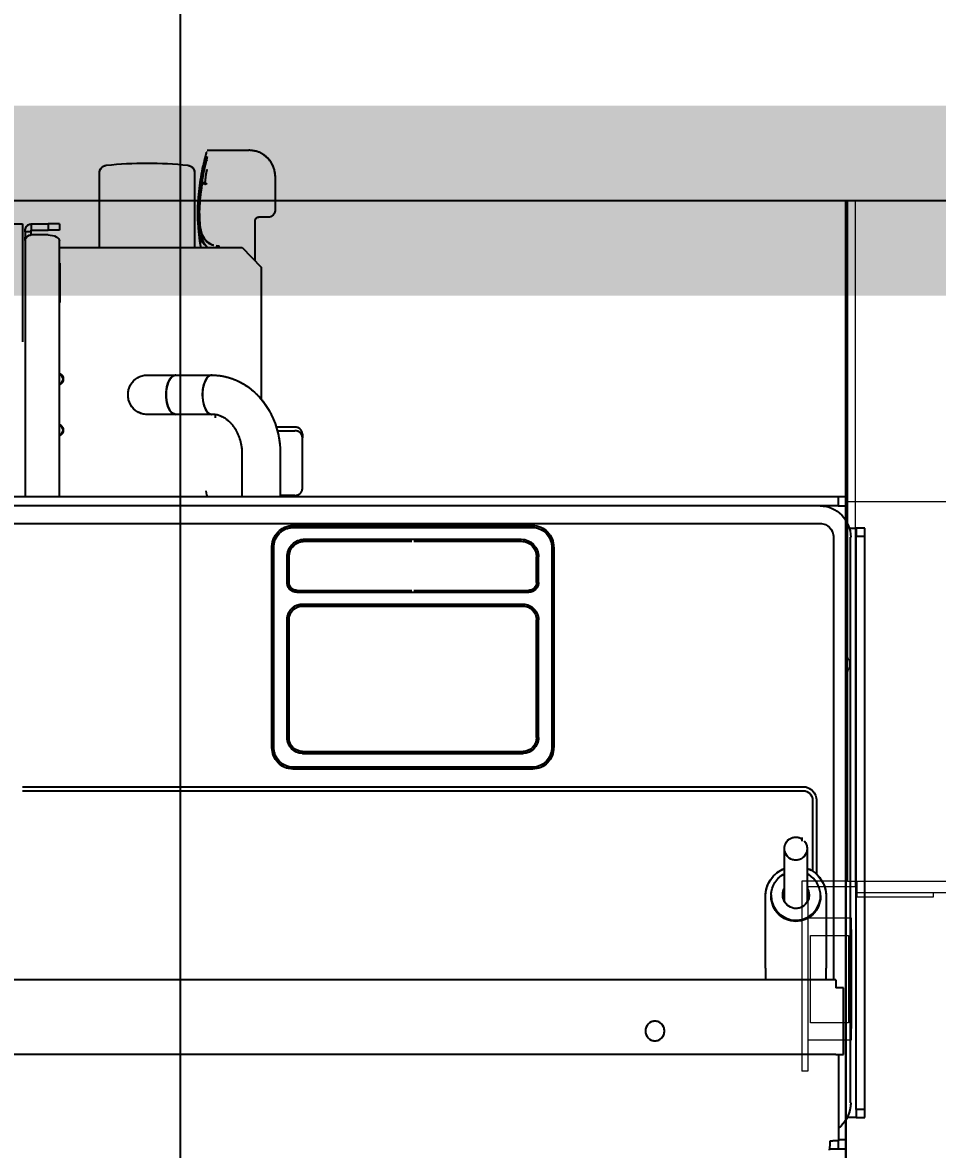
# Model space of a CAD drawing. Header units: centimetres. Extents: x 405564 to 502064, y 46284 to 60634.
# Drawn here: x 454655.59 to 454679.66, y 52709.31 to 52738.96 of the extents above; entities that cross this region are included whole.
import ezdxf
from ezdxf import colors
from ezdxf.entities.mleader import LeaderData, LeaderLine
from ezdxf.math import Vec2, Vec3
from ezdxf.xclip import XClip

# ---------------------------------------------------------------- set-up
doc = ezdxf.new("R2010")
doc.units = ezdxf.units.CM
doc.header["$XCLIPFRAME"] = 0
for name, pattern in [('3+1_3b$0$DASHED', [0.25, 0.125, -0.125]), ('SLD-2点鎖線', [12.7, 6.35, -1.27, 1.27, -1.27, 1.27, -1.27]), ('SLD-実線', [0])]:
    doc.linetypes.add(name, pattern=pattern)
for name, color, linetype in [('---___EB_draft03_cihazlar', 8, 'Continuous'), ('0-KRCN-ASMATAVAN-130426', 8, 'Continuous'), ('AS_DUV', 8, 'Continuous'), ('AS_PYZ_BINA', 8, 'Continuous')]:
    doc.layers.add(name, color=color, linetype=linetype)
doc.layers.add('0-KRCN-MİMARİ-220526', color=8, linetype='Continuous', lineweight=9)
doc.layers.add('OL_Ic', color=8, linetype='Continuous', lineweight=9)
doc.styles.add('Normal_ITL', font='swissi.ttf')

# ---------------------------------------------------------------- blocks, each defined once
blk = doc.blocks.new('Conveyor1M')
at = {"layer": '---___EB_draft03_cihazlar', "linetype": 'Continuous', "lineweight": 15}
for p, q in [((276631.344, -40661.165), (276631.344, -40561.665)), ((276641.336, -40661.165), (276641.336, -40561.665)), ((276649.244, -40661.165), (276649.244, -40561.665)), ((276631.044, -40660.115), (276631.044, -40612.465)), ((276631.044, -40659.115), (276630.924, -40659.115)), ((276630.924, -40659.115), (276630.924, -40661.115)), ((276631.044, -40661.115), (276631.044, -40660.115)), ((276630.924, -40661.115), (276631.044, -40661.115)), ((276631.044, -40661.115), (276631.344, -40661.115)), ((276631.194, -40661.115), (276631.194, -40661.165)), ((276627.169, -40662.415), (276627.169, -40661.265)), ((276627.169, -40661.265), (276627.469, -40661.265)), ((276630.069, -40661.265), (276627.469, -40661.265)), ((276627.619, -40661.34), (276627.619, -40662.34)), ((276629.919, -40661.34), (276627.619, -40661.34)), ((276629.919, -40662.34), (276629.919, -40661.34)), ((276630.069, -40661.265), (276630.369, -40661.265)), ((276630.369, -40661.265), (276630.369, -40662.415)), ((276631.344, -40661.165), (276631.194, -40661.165)), ((276631.194, -40661.165), (276631.194, -40662.415)), ((276631.344, -40661.365), (276631.344, -40661.165)), ((276631.444, -40661.165), (276631.344, -40661.165)), ((276631.344, -40661.365), (276631.344, -40662.565)), ((276631.444, -40661.365), (276631.344, -40661.365)), ((276641.337, -40661.165), (276631.444, -40661.165)), ((276633.094, -40661.165), (276631.444, -40661.165)), ((276636.838, -40661.365), (276631.444, -40661.365)), ((276634.309, -40661.165), (276633.144, -40661.165)), ((276641.336, -40661.165), (276634.38, -40661.165)), ((276636.838, -40661.365), (276637.251, -40661.365)), ((276641.337, -40661.365), (276637.251, -40661.365)), ((276641.337, -40661.365), (276641.337, -40661.165)), ((276647.715, -40661.165), (276641.337, -40661.165)), ((276647.715, -40661.365), (276641.337, -40661.365)), ((276649.245, -40661.165), (276647.715, -40661.165)), ((276649.245, -40661.365), (276647.715, -40661.365)), ((276649.245, -40661.365), (276649.245, -40661.165)), ((276627.619, -40662.34), (276629.919, -40662.34)), ((276626.344, -40662.415), (276626.344, -40662.565)), ((276626.644, -40662.415), (276626.344, -40662.415)), ((276626.644, -40662.565), (276626.344, -40662.565)), ((276631.194, -40662.415), (276626.644, -40662.415)), ((276631.344, -40662.565), (276626.644, -40662.565))]:
    blk.add_line(p, q, dxfattribs=at)
at = {"layer": '---___EB_draft03_cihazlar', "color": 1, "const_width": 5}
blk.add_lwpolyline([(276649.244, -40561.415), (276649.244, -40661.415)], dxfattribs=at)
at = {"layer": '---___EB_draft03_cihazlar', "color": 1, "linetype": '3+1_3b$0$DASHED', "ltscale": 150}
blk.add_lwpolyline([(276488.244, -40561.415), (276724.244, -40561.415), (276724.244, -40661.415), (276488.244, -40661.415), (276488.244, -40561.415)], dxfattribs=at)
at = {"layer": '---___EB_draft03_cihazlar', "color": 1}
blk.add_lwpolyline([(276563.244, -40561.415), (276649.244, -40561.415), (276649.244, -40661.415), (276563.244, -40661.415), (276563.244, -40561.415)], dxfattribs=at)
at = {"layer": '---___EB_draft03_cihazlar', "linetype": 'Continuous', "lineweight": 15}
blk.add_open_spline([(276636.838, -40661.365), (276636.86, -40661.355), (276636.92, -40661.33), (276637.036, -40661.307), (276637.156, -40661.325), (276637.227, -40661.355), (276637.251, -40661.365)], degree=3, knots=[0, 0, 0, 0, 0.166814, 0.460475, 0.819507, 1, 1, 1, 1], dxfattribs=at)
blk = doc.blocks.new('SMD Dizgi Makinesi')
at = {"layer": '---___EB_draft03_cihazlar', "linetype": 'SLD-実線'}
for p, q in [((275647.962, -39730.887), (275647.962, -39730.657)), ((275647.962, -39730.657), (275648.168, -39730.657)), ((275648.168, -39730.657), (275648.168, -39730.887)), ((275648.168, -39730.657), (275663.254, -39730.657)), ((275663.254, -39730.887), (275663.254, -39730.657)), ((275663.254, -39730.657), (275663.461, -39730.657)), ((275663.461, -39730.657), (275663.461, -39730.887)), ((275648.168, -39730.887), (275647.962, -39730.887)), ((275647.962, -39730.887), (275647.962, -39731.118)), ((275648.168, -39730.887), (275663.254, -39730.887)), ((275648.344, -39731.028), (275663.223, -39731.028)), ((275663.461, -39730.887), (275663.254, -39730.887)), ((275663.461, -39731.061), (275663.461, -39730.887)), ((275647.135, -39731.158), (275647.373, -39731.158)), ((275647.135, -39731.358), (275647.135, -39731.158)), ((275647.135, -39731.582), (275647.135, -39731.358)), ((275647.342, -39731.358), (275647.135, -39731.358)), ((275647.342, -39731.343), (275649.615, -39731.343)), ((275647.342, -39731.343), (275647.342, -39731.493)), ((275647.373, -39731.158), (275647.373, -39731.343)), ((275647.61, -39731.158), (275647.373, -39731.158)), ((275647.61, -39731.158), (275647.892, -39731.158)), ((275647.962, -39731.118), (275647.962, -39731.118)), ((275649.615, -39731.418), (275649.615, -39731.218)), ((275649.615, -39731.218), (275651.371, -39731.218)), ((275651.371, -39731.218), (275651.371, -39731.418)), ((275663.675, -39731.158), (275663.812, -39731.158)), ((275664.05, -39731.158), (275663.812, -39731.158)), ((275664.05, -39731.158), (275664.287, -39731.158)), ((275664.05, -39731.358), (275664.05, -39731.158)), ((275664.05, -39731.358), (275664.05, -39731.829)), ((275664.287, -39731.358), (275664.05, -39731.358)), ((275664.287, -39731.158), (275664.287, -39731.358)), ((275664.287, -39731.358), (275664.287, -39753.59)), ((275647.103, -39731.586), (275647.159, -39731.579)), ((275647.159, -39731.579), (275647.243, -39731.571)), ((275647.243, -39731.571), (275647.342, -39731.564)), ((275647.342, -39731.564), (275647.342, -39731.493)), ((275649.615, -39731.418), (275649.615, -39760.961)), ((275651.578, -39731.418), (275651.371, -39731.418)), ((275651.578, -39731.418), (275651.578, -39760.961)), ((275663.223, -39731.478), (275651.578, -39731.478)), ((275651.578, -39731.668), (275651.89, -39731.668)), ((275653.774, -39731.668), (275651.89, -39731.668)), ((275653.315, -39732.035), (275653.428, -39731.935)), ((275653.428, -39731.935), (275653.561, -39731.864)), ((275653.561, -39731.864), (275653.707, -39731.825)), ((275653.707, -39731.825), (275653.858, -39731.821)), ((275653.798, -39731.819), (275653.774, -39731.819)), ((275653.858, -39731.821), (275654.005, -39731.853)), ((275654.005, -39731.853), (275654.141, -39731.917)), ((275654.141, -39731.917), (275654.259, -39732.011)), ((275656.3, -39731.929), (275654.363, -39731.929)), ((275663.585, -39753.26), (275663.585, -39731.829)), ((275664.05, -39731.829), (275664.05, -39753.26)), ((275653.15, -39732.448), (275653.172, -39732.299)), ((275653.172, -39732.299), (275653.229, -39732.158)), ((275653.229, -39732.158), (275653.315, -39732.035)), ((275653.631, -39732.169), (275653.639, -39732.169)), ((275655.035, -39732.169), (275653.639, -39732.169)), ((275653.799, -39732.135), (275653.754, -39732.124)), ((275653.874, -39732.169), (275653.799, -39732.135)), ((275653.92, -39732.135), (275653.806, -39732.119)), ((275653.994, -39732.169), (275653.92, -39732.135)), ((275654.259, -39732.011), (275654.352, -39732.13)), ((275654.352, -39732.13), (275654.374, -39732.169)), ((275656.3, -39732.029), (275654.441, -39732.029)), ((275656.558, -39752.809), (275656.558, -39732.279)), ((275656.662, -39752.809), (275656.662, -39732.279)), ((275653.163, -39732.599), (275653.15, -39732.448)), ((275653.209, -39732.742), (275653.163, -39732.599)), ((275655.325, -39732.309), (275655.231, -39732.309)), ((275653.288, -39732.871), (275653.209, -39732.742)), ((275653.394, -39732.979), (275653.288, -39732.871)), ((275653.639, -39732.77), (275655.035, -39732.77)), ((275653.522, -39733.058), (275653.394, -39732.979)), ((275653.665, -39733.107), (275653.522, -39733.058)), ((275653.815, -39733.12), (275653.665, -39733.107)), ((275653.774, -39733.121), (275653.798, -39733.121)), ((275651.89, -39733.271), (275651.578, -39733.271)), ((275651.89, -39733.271), (275653.774, -39733.271)), ((275662.965, -39738.839), (275657.695, -39738.839)), ((275662.965, -39738.889), (275657.695, -39738.889)), ((275657.127, -39739.39), (275657.127, -39745.699)), ((275657.178, -39739.39), (275657.178, -39745.699)), ((275657.953, -39739.239), (275661.053, -39739.239)), ((275657.953, -39739.29), (275661.053, -39739.29)), ((275662.035, -39739.239), (275662.706, -39739.239)), ((275662.035, -39739.29), (275662.706, -39739.29)), ((275663.481, -39745.699), (275663.481, -39739.39)), ((275663.533, -39745.699), (275663.533, -39739.39)), ((275657.54, -39745.449), (275657.54, -39739.64)), ((275657.592, -39745.449), (275657.592, -39739.64)), ((275661.415, -39745.449), (275661.415, -39739.64)), ((275661.467, -39745.449), (275661.467, -39739.64)), ((275661.777, -39745.599), (275661.777, -39739.49)), ((275661.828, -39742.519), (275661.828, -39739.49)), ((275663.12, -39742.519), (275663.12, -39739.69)), ((275663.171, -39745.398), (275663.171, -39739.69)), ((275661.828, -39745.599), (275661.828, -39742.569)), ((275663.12, -39745.398), (275663.12, -39742.569)), ((275664.513, -39745.445), (275665.838, -39745.445)), ((275665.933, -39745.445), (275665.838, -39745.445)), ((275657.953, -39745.799), (275661.053, -39745.799)), ((275657.953, -39745.849), (275661.053, -39745.849)), ((275662.035, -39745.799), (275662.706, -39745.799)), ((275662.035, -39745.849), (275662.706, -39745.849)), ((275664.324, -39745.645), (275664.324, -39746.029)), ((275666.027, -39746.111), (275666.027, -39745.645)), ((275666.123, -39745.645), (275666.123, -39746.137)), ((275657.695, -39746.2), (275662.965, -39746.2)), ((275665.424, -39746.029), (275664.287, -39746.029)), ((275671.858, -39746.153), (275672.684, -39746.153)), ((275657.695, -39746.25), (275662.965, -39746.25)), ((275668.989, -39746.53), (275666.852, -39746.53)), ((275670.332, -39746.53), (275668.989, -39746.53)), ((275670.849, -39747.031), (275670.332, -39746.53)), ((275671.651, -39746.592), (275671.651, -39746.353)), ((275670.499, -39746.692), (275671.548, -39746.692)), ((275664.287, -39747.031), (275665.424, -39747.031)), ((275670.849, -39751.838), (275670.849, -39747.031)), ((275673.407, -39747.655), (275673.407, -39746.854)), ((275670.849, -39747.636), (275670.873, -39747.636)), ((275670.873, -39747.636), (275670.888, -39747.637)), ((275670.902, -39747.716), (275670.888, -39747.637)), ((275673.407, -39747.956), (275673.407, -39747.655)), ((275664.287, -39747.932), (275664.344, -39747.963)), ((275664.344, -39747.963), (275664.442, -39747.982)), ((275666.367, -39747.732), (275666.453, -39747.732)), ((275666.457, -39747.831), (275666.457, -39748.783)), ((275666.459, -39747.848), (275666.457, -39747.831)), ((275666.466, -39747.876), (275666.457, -39747.833)), ((275666.487, -39747.915), (275666.459, -39747.848)), ((275666.51, -39747.941), (275666.466, -39747.876)), ((275666.552, -39747.975), (275666.487, -39747.915)), ((275666.588, -39747.998), (275666.51, -39747.941)), ((275666.648, -39748.025), (275666.552, -39747.975)), ((275666.695, -39748.042), (275666.588, -39747.998)), ((275667.343, -39748.006), (275667.232, -39748.048)), ((275667.396, -39747.975), (275667.3, -39748.025)), ((275667.427, -39747.951), (275667.343, -39748.006)), ((275667.461, -39747.915), (275667.396, -39747.975)), ((275667.477, -39747.888), (275667.427, -39747.951)), ((275667.489, -39747.848), (275667.461, -39747.915)), ((275667.49, -39747.824), (275667.477, -39747.888)), ((275667.49, -39747.831), (275667.489, -39747.848)), ((275667.49, -39748.783), (275667.49, -39747.836)), ((275672.53, -39747.956), (275672.502, -39748.007)), ((275672.562, -39748.004), (275672.547, -39748.031)), ((275673.006, -39748.007), (275673.006, -39748.058)), ((275673.198, -39748.015), (275673.17, -39748.022)), ((275673.355, -39747.977), (275673.355, -39747.956)), ((275666.768, -39748.061), (275666.648, -39748.025)), ((275666.823, -39748.07), (275666.695, -39748.042)), ((275666.904, -39748.079), (275666.768, -39748.061)), ((275666.962, -39748.081), (275666.823, -39748.07)), ((275667.044, -39748.079), (275666.904, -39748.079)), ((275667.102, -39748.074), (275666.962, -39748.081)), ((275667.18, -39748.061), (275667.044, -39748.079)), ((275667.232, -39748.048), (275667.102, -39748.074)), ((275667.3, -39748.025), (275667.18, -39748.061)), ((275672.805, -39748.283), (275670.849, -39748.283)), ((275671.335, -39748.128), (275671.351, -39748.129)), ((275666.462, -39748.817), (275666.457, -39748.778)), ((275666.457, -39748.783), (275666.457, -39749.534)), ((275666.457, -39748.783), (275666.459, -39748.8)), ((275666.459, -39748.8), (275666.487, -39748.867)), ((275666.5, -39748.883), (275666.462, -39748.817)), ((275666.487, -39748.867), (275666.552, -39748.928)), ((275666.573, -39748.941), (275666.5, -39748.883)), ((275667.396, -39748.928), (275667.461, -39748.867)), ((275667.471, -39748.851), (275667.415, -39748.913)), ((275667.461, -39748.867), (275667.489, -39748.8)), ((275667.491, -39748.783), (275667.471, -39748.851)), ((275667.489, -39748.8), (275667.49, -39748.783)), ((275667.49, -39748.778), (275667.491, -39748.783)), ((275667.491, -39749.534), (275667.491, -39748.783)), ((275666.552, -39748.928), (275666.648, -39748.978)), ((275666.676, -39748.988), (275666.573, -39748.941)), ((275666.648, -39748.978), (275666.768, -39749.013)), ((275666.801, -39749.019), (275666.676, -39748.988)), ((275666.768, -39749.013), (275666.904, -39749.031)), ((275666.939, -39749.033), (275666.801, -39749.019)), ((275666.904, -39749.031), (275667.044, -39749.031)), ((275667.079, -39749.028), (275666.939, -39749.033)), ((275667.044, -39749.031), (275667.18, -39749.013)), ((275667.212, -39749.006), (275667.079, -39749.028)), ((275667.18, -39749.013), (275667.3, -39748.978)), ((275667.327, -39748.966), (275667.212, -39749.006)), ((275667.3, -39748.978), (275667.396, -39748.928)), ((275667.415, -39748.913), (275667.327, -39748.966)), ((275670.849, -39750.786), (275672.805, -39750.786)), ((275664.287, -39751.838), (275671.02, -39751.838)), ((275666.044, -39751.74), (275665.912, -39751.814)), ((275665.912, -39751.838), (275665.912, -39751.814)), ((275666.176, -39751.814), (275666.044, -39751.74)), ((275666.176, -39751.815), (275666.135, -39751.838)), ((275666.176, -39751.829), (275666.137, -39751.836)), ((275666.176, -39751.814), (275666.176, -39751.838)), ((275667.387, -39751.74), (275667.255, -39751.814)), ((275667.255, -39751.838), (275667.255, -39751.814)), ((275667.519, -39751.814), (275667.387, -39751.74)), ((275667.519, -39751.814), (275667.519, -39751.838)), ((275669.402, -39751.818), (275670.116, -39751.818)), ((275669.402, -39751.818), (275669.402, -39751.838)), ((275670.116, -39751.818), (275670.435, -39751.818)), ((275670.435, -39751.838), (275670.435, -39751.818)), ((275671.051, -39751.844), (275671.02, -39751.838)), ((275671.081, -39751.861), (275671.051, -39751.844)), ((275671.108, -39751.888), (275671.081, -39751.861)), ((275671.303, -39751.838), (275671.303, -39752.138)), ((275671.469, -39751.838), (275671.303, -39751.838)), ((275671.469, -39751.838), (275671.469, -39752.138)), ((275671.132, -39751.926), (275671.108, -39751.888)), ((275671.151, -39751.971), (275671.132, -39751.926)), ((275671.166, -39752.023), (275671.151, -39751.971)), ((275671.175, -39752.08), (275671.166, -39752.023)), ((275671.178, -39752.138), (275671.175, -39752.08)), ((275671.178, -39752.138), (275671.178, -39752.579)), ((275671.469, -39752.138), (275671.303, -39752.138)), ((275671.303, -39752.579), (275671.303, -39752.138)), ((275671.469, -39752.579), (275671.469, -39752.138)), ((275671.035, -39752.739), (275664.287, -39752.739)), ((275671.035, -39752.739), (275671.119, -39752.739)), ((275671.119, -39752.739), (275671.119, -39752.709)), ((275671.262, -39752.739), (275671.119, -39752.739)), ((275671.178, -39752.579), (275671.262, -39752.579)), ((275671.262, -39752.579), (275671.303, -39752.579)), ((275671.262, -39752.579), (275671.262, -39752.739)), ((275671.262, -39752.739), (275671.303, -39752.739)), ((275671.469, -39752.579), (275671.303, -39752.579)), ((275671.469, -39752.809), (275668.369, -39752.809)), ((275671.469, -39753.11), (275671.469, -39752.809))]:
    blk.add_line(p, q, dxfattribs=at)
at = {"layer": '---___EB_draft03_cihazlar', "linetype": 'SLD-2点鎖線'}
for p, q in [((275647.962, -39730.887), (275647.962, -39730.657)), ((275647.962, -39730.657), (275648.168, -39730.657)), ((275648.168, -39730.657), (275648.168, -39730.887)), ((275648.168, -39730.657), (275663.254, -39730.657)), ((275663.254, -39730.887), (275663.254, -39730.657)), ((275663.254, -39730.657), (275663.461, -39730.657)), ((275663.461, -39730.657), (275663.461, -39730.887)), ((275648.168, -39730.887), (275647.962, -39730.887)), ((275647.962, -39730.887), (275647.962, -39731.118)), ((275648.168, -39730.887), (275663.254, -39730.887)), ((275648.344, -39731.028), (275663.223, -39731.028)), ((275663.461, -39730.887), (275663.254, -39730.887)), ((275663.461, -39731.061), (275663.461, -39730.887)), ((275647.135, -39731.158), (275647.373, -39731.158)), ((275647.135, -39731.358), (275647.135, -39731.158)), ((275647.135, -39731.582), (275647.135, -39731.358)), ((275647.342, -39731.358), (275647.135, -39731.358)), ((275647.342, -39731.343), (275649.615, -39731.343)), ((275647.342, -39731.343), (275647.342, -39731.493)), ((275647.373, -39731.158), (275647.373, -39731.343)), ((275647.61, -39731.158), (275647.373, -39731.158)), ((275647.61, -39731.158), (275647.892, -39731.158)), ((275647.962, -39731.118), (275647.962, -39731.118)), ((275649.615, -39731.218), (275651.371, -39731.218)), ((275649.615, -39731.418), (275649.615, -39731.218)), ((275651.371, -39731.218), (275651.371, -39731.418)), ((275663.675, -39731.158), (275663.812, -39731.158)), ((275664.05, -39731.158), (275663.812, -39731.158)), ((275664.05, -39731.158), (275664.287, -39731.158)), ((275664.05, -39731.358), (275664.05, -39731.158)), ((275664.05, -39731.358), (275664.05, -39731.829)), ((275664.287, -39731.358), (275664.05, -39731.358)), ((275664.287, -39731.158), (275664.287, -39731.358)), ((275664.287, -39731.358), (275664.287, -39753.59)), ((275647.103, -39731.586), (275647.159, -39731.579)), ((275647.159, -39731.579), (275647.243, -39731.571)), ((275647.243, -39731.571), (275647.342, -39731.564)), ((275647.342, -39731.564), (275647.342, -39731.493)), ((275649.615, -39731.418), (275649.615, -39760.961)), ((275651.578, -39731.418), (275651.371, -39731.418)), ((275651.578, -39731.418), (275651.578, -39760.961)), ((275663.223, -39731.478), (275651.578, -39731.478)), ((275651.578, -39731.668), (275651.89, -39731.668)), ((275653.774, -39731.668), (275651.89, -39731.668)), ((275653.315, -39732.035), (275653.428, -39731.935)), ((275653.428, -39731.935), (275653.561, -39731.864)), ((275653.561, -39731.864), (275653.707, -39731.825)), ((275653.707, -39731.825), (275653.858, -39731.821)), ((275653.798, -39731.819), (275653.774, -39731.819)), ((275653.858, -39731.821), (275654.005, -39731.853)), ((275654.005, -39731.853), (275654.141, -39731.917)), ((275654.141, -39731.917), (275654.259, -39732.011)), ((275656.3, -39731.929), (275654.363, -39731.929)), ((275663.585, -39753.26), (275663.585, -39731.829)), ((275664.05, -39731.829), (275664.05, -39753.26)), ((275653.15, -39732.448), (275653.172, -39732.299)), ((275653.172, -39732.299), (275653.229, -39732.158)), ((275653.229, -39732.158), (275653.315, -39732.035)), ((275653.631, -39732.169), (275653.639, -39732.169)), ((275655.035, -39732.169), (275653.639, -39732.169)), ((275653.799, -39732.135), (275653.754, -39732.124)), ((275653.874, -39732.169), (275653.799, -39732.135)), ((275653.92, -39732.135), (275653.806, -39732.119)), ((275653.994, -39732.169), (275653.92, -39732.135)), ((275654.259, -39732.011), (275654.352, -39732.13)), ((275654.352, -39732.13), (275654.374, -39732.169)), ((275656.3, -39732.029), (275654.441, -39732.029)), ((275656.558, -39752.809), (275656.558, -39732.279)), ((275656.662, -39752.809), (275656.662, -39732.279)), ((275653.163, -39732.599), (275653.15, -39732.448)), ((275653.209, -39732.742), (275653.163, -39732.599)), ((275655.325, -39732.309), (275655.231, -39732.309)), ((275653.288, -39732.871), (275653.209, -39732.742)), ((275653.394, -39732.979), (275653.288, -39732.871)), ((275653.639, -39732.77), (275655.035, -39732.77)), ((275653.522, -39733.058), (275653.394, -39732.979)), ((275653.665, -39733.107), (275653.522, -39733.058)), ((275653.815, -39733.12), (275653.665, -39733.107)), ((275653.774, -39733.121), (275653.798, -39733.121)), ((275651.89, -39733.271), (275651.578, -39733.271)), ((275651.89, -39733.271), (275653.774, -39733.271)), ((275662.965, -39738.839), (275657.695, -39738.839)), ((275662.965, -39738.889), (275657.695, -39738.889)), ((275657.127, -39739.39), (275657.127, -39745.699)), ((275657.178, -39739.39), (275657.178, -39745.699)), ((275657.953, -39739.239), (275661.053, -39739.239)), ((275657.953, -39739.29), (275661.053, -39739.29)), ((275662.035, -39739.239), (275662.706, -39739.239)), ((275662.035, -39739.29), (275662.706, -39739.29)), ((275663.481, -39745.699), (275663.481, -39739.39)), ((275663.533, -39745.699), (275663.533, -39739.39)), ((275657.54, -39745.449), (275657.54, -39739.64)), ((275657.592, -39745.449), (275657.592, -39739.64)), ((275661.415, -39745.449), (275661.415, -39739.64)), ((275661.467, -39745.449), (275661.467, -39739.64)), ((275661.777, -39745.599), (275661.777, -39739.49)), ((275661.828, -39742.519), (275661.828, -39739.49)), ((275663.12, -39742.519), (275663.12, -39739.69)), ((275663.171, -39745.398), (275663.171, -39739.69)), ((275661.828, -39745.599), (275661.828, -39742.569)), ((275663.12, -39745.398), (275663.12, -39742.569)), ((275664.513, -39745.445), (275665.838, -39745.445)), ((275665.933, -39745.445), (275665.838, -39745.445)), ((275657.953, -39745.799), (275661.053, -39745.799)), ((275657.953, -39745.849), (275661.053, -39745.849)), ((275662.035, -39745.799), (275662.706, -39745.799)), ((275662.035, -39745.849), (275662.706, -39745.849)), ((275664.324, -39745.645), (275664.324, -39746.029)), ((275666.027, -39746.111), (275666.027, -39745.645)), ((275666.123, -39745.645), (275666.123, -39746.137)), ((275657.695, -39746.2), (275662.965, -39746.2)), ((275665.424, -39746.029), (275664.287, -39746.029)), ((275671.858, -39746.153), (275672.684, -39746.153)), ((275657.695, -39746.25), (275662.965, -39746.25)), ((275668.989, -39746.53), (275666.852, -39746.53)), ((275670.332, -39746.53), (275668.989, -39746.53)), ((275670.849, -39747.031), (275670.332, -39746.53)), ((275671.651, -39746.592), (275671.651, -39746.353)), ((275670.499, -39746.692), (275671.548, -39746.692)), ((275664.287, -39747.031), (275665.424, -39747.031)), ((275670.849, -39751.838), (275670.849, -39747.031)), ((275673.407, -39747.655), (275673.407, -39746.854)), ((275670.849, -39747.636), (275670.873, -39747.636)), ((275670.873, -39747.636), (275670.888, -39747.637)), ((275670.902, -39747.716), (275670.888, -39747.637)), ((275673.407, -39747.956), (275673.407, -39747.655)), ((275664.287, -39747.932), (275664.344, -39747.963)), ((275664.344, -39747.963), (275664.442, -39747.982)), ((275666.367, -39747.732), (275666.453, -39747.732)), ((275666.457, -39747.831), (275666.457, -39748.783)), ((275666.459, -39747.848), (275666.457, -39747.831)), ((275666.466, -39747.876), (275666.457, -39747.833)), ((275666.487, -39747.915), (275666.459, -39747.848)), ((275666.51, -39747.941), (275666.466, -39747.876)), ((275666.552, -39747.975), (275666.487, -39747.915)), ((275666.588, -39747.998), (275666.51, -39747.941)), ((275666.648, -39748.025), (275666.552, -39747.975)), ((275666.695, -39748.042), (275666.588, -39747.998)), ((275667.343, -39748.006), (275667.232, -39748.048)), ((275667.396, -39747.975), (275667.3, -39748.025)), ((275667.427, -39747.951), (275667.343, -39748.006)), ((275667.461, -39747.915), (275667.396, -39747.975)), ((275667.477, -39747.888), (275667.427, -39747.951)), ((275667.489, -39747.848), (275667.461, -39747.915)), ((275667.49, -39747.824), (275667.477, -39747.888)), ((275667.49, -39747.831), (275667.489, -39747.848)), ((275667.49, -39748.783), (275667.49, -39747.836)), ((275672.53, -39747.956), (275672.502, -39748.007)), ((275672.562, -39748.004), (275672.547, -39748.031)), ((275673.006, -39748.007), (275673.006, -39748.058)), ((275673.198, -39748.015), (275673.17, -39748.022)), ((275673.355, -39747.977), (275673.355, -39747.956)), ((275666.768, -39748.061), (275666.648, -39748.025)), ((275666.823, -39748.07), (275666.695, -39748.042)), ((275666.904, -39748.079), (275666.768, -39748.061)), ((275666.962, -39748.081), (275666.823, -39748.07)), ((275667.044, -39748.079), (275666.904, -39748.079)), ((275667.102, -39748.074), (275666.962, -39748.081)), ((275667.18, -39748.061), (275667.044, -39748.079)), ((275667.232, -39748.048), (275667.102, -39748.074)), ((275667.3, -39748.025), (275667.18, -39748.061)), ((275672.805, -39748.283), (275670.849, -39748.283)), ((275671.335, -39748.128), (275671.351, -39748.129)), ((275666.462, -39748.817), (275666.457, -39748.778)), ((275666.457, -39748.783), (275666.457, -39749.534)), ((275666.457, -39748.783), (275666.459, -39748.8)), ((275666.459, -39748.8), (275666.487, -39748.867)), ((275666.5, -39748.883), (275666.462, -39748.817)), ((275666.487, -39748.867), (275666.552, -39748.928)), ((275666.573, -39748.941), (275666.5, -39748.883)), ((275667.396, -39748.928), (275667.461, -39748.867)), ((275667.471, -39748.851), (275667.415, -39748.913)), ((275667.461, -39748.867), (275667.489, -39748.8)), ((275667.491, -39748.783), (275667.471, -39748.851)), ((275667.489, -39748.8), (275667.49, -39748.783)), ((275667.49, -39748.778), (275667.491, -39748.783)), ((275667.491, -39749.534), (275667.491, -39748.783)), ((275666.552, -39748.928), (275666.648, -39748.978)), ((275666.676, -39748.988), (275666.573, -39748.941)), ((275666.648, -39748.978), (275666.768, -39749.013)), ((275666.801, -39749.019), (275666.676, -39748.988)), ((275666.768, -39749.013), (275666.904, -39749.031)), ((275666.939, -39749.033), (275666.801, -39749.019)), ((275666.904, -39749.031), (275667.044, -39749.031)), ((275667.079, -39749.028), (275666.939, -39749.033)), ((275667.044, -39749.031), (275667.18, -39749.013)), ((275667.212, -39749.006), (275667.079, -39749.028)), ((275667.18, -39749.013), (275667.3, -39748.978)), ((275667.327, -39748.966), (275667.212, -39749.006)), ((275667.3, -39748.978), (275667.396, -39748.928)), ((275667.415, -39748.913), (275667.327, -39748.966)), ((275670.849, -39750.786), (275672.805, -39750.786)), ((275664.287, -39751.838), (275671.02, -39751.838)), ((275666.044, -39751.74), (275665.912, -39751.814)), ((275665.912, -39751.838), (275665.912, -39751.814)), ((275666.176, -39751.814), (275666.044, -39751.74)), ((275666.176, -39751.815), (275666.135, -39751.838)), ((275666.176, -39751.829), (275666.137, -39751.836)), ((275666.176, -39751.814), (275666.176, -39751.838)), ((275667.387, -39751.74), (275667.255, -39751.814)), ((275667.255, -39751.838), (275667.255, -39751.814)), ((275667.519, -39751.814), (275667.387, -39751.74)), ((275667.519, -39751.814), (275667.519, -39751.838)), ((275669.402, -39751.818), (275669.402, -39751.838)), ((275669.402, -39751.818), (275670.116, -39751.818)), ((275670.116, -39751.818), (275670.435, -39751.818)), ((275670.435, -39751.838), (275670.435, -39751.818)), ((275671.051, -39751.844), (275671.02, -39751.838)), ((275671.081, -39751.861), (275671.051, -39751.844)), ((275671.108, -39751.888), (275671.081, -39751.861)), ((275671.303, -39751.838), (275671.303, -39752.138)), ((275671.469, -39751.838), (275671.303, -39751.838)), ((275671.469, -39751.838), (275671.469, -39752.138)), ((275671.132, -39751.926), (275671.108, -39751.888)), ((275671.151, -39751.971), (275671.132, -39751.926)), ((275671.166, -39752.023), (275671.151, -39751.971)), ((275671.175, -39752.08), (275671.166, -39752.023)), ((275671.178, -39752.138), (275671.175, -39752.08)), ((275671.178, -39752.138), (275671.178, -39752.579)), ((275671.469, -39752.138), (275671.303, -39752.138)), ((275671.303, -39752.579), (275671.303, -39752.138)), ((275671.469, -39752.579), (275671.469, -39752.138)), ((275671.035, -39752.739), (275664.287, -39752.739)), ((275671.035, -39752.739), (275671.119, -39752.739)), ((275671.119, -39752.739), (275671.119, -39752.709)), ((275671.262, -39752.739), (275671.119, -39752.739)), ((275671.178, -39752.579), (275671.262, -39752.579)), ((275671.262, -39752.579), (275671.303, -39752.579)), ((275671.262, -39752.579), (275671.262, -39752.739)), ((275671.262, -39752.739), (275671.303, -39752.739)), ((275671.469, -39752.579), (275671.303, -39752.579)), ((275671.469, -39752.809), (275668.369, -39752.809)), ((275671.469, -39753.11), (275671.469, -39752.809))]:
    blk.add_line(p, q, dxfattribs=at)
at = {"layer": '---___EB_draft03_cihazlar', "color": 1, "const_width": 5}
blk.add_lwpolyline([(275672.077, -39868.157), (275672.077, -39731.157)], dxfattribs=at)
at = {"layer": '---___EB_draft03_cihazlar', "color": 1, "linetype": '3+1_3b$0$DASHED', "ltscale": 150}
blk.add_lwpolyline([(275341.077, -39731.157), (275757.077, -39731.157), (275757.077, -39868.157), (275341.077, -39868.157), (275341.077, -39731.157)], dxfattribs=at)
at = {"layer": '---___EB_draft03_cihazlar', "color": 1}
blk.add_lwpolyline([(275426.077, -39731.157), (275672.077, -39731.157), (275672.077, -39868.157), (275426.077, -39868.157), (275426.077, -39731.157)], dxfattribs=at)
at = {"layer": '---___EB_draft03_cihazlar', "linetype": 'SLD-実線'}
for centre, major_axis, start_param, end_param in [((275648.344, -39731.829), (-0.827, 0), 4.712389, 5.631849), ((275663.223, -39731.829), (-0.827, 0), 3.141593, 4.712389), ((275653.766, -39732.445), (-0.801, 0), 3.504602, 4.701434), ((275663.223, -39731.829), (-0.362, 0), 3.141593, 4.712389), ((275653.791, -39732.47), (-0.672, 0), 4.737659, 7.828712), ((275656.3, -39732.279), (-0.362, 0), 3.141593, 4.712389), ((275653.818, -39732.467), (-0.359, 0), 4.745812, 8.368413), ((275655.036, -39732.472), (-0.307, 0), 3.99717, 7.852155), ((275656.3, -39732.279), (-0.258, 0), 3.141593, 4.712389), ((275655.027, -39732.47), (-0.31, 0), 1.59874, 3.705247), ((275653.693, -39732.489), (-0.342, 0), 1.750727, 2.128012), ((275653.765, -39732.494), (-0.801, 0), 1.581813, 2.778521), ((275653.793, -39732.493), (-0.647, 0), 1.604493, 2.684634), ((275650.235, -39736.175), (-0.258, 0), 4.712389, 10.995574), ((275657.695, -39739.39), (-0.568, 0), 4.712389, 6.283185), ((275657.695, -39739.39), (-0.517, 0), 4.712389, 6.283185), ((275662.965, -39739.39), (-0.568, 0), 3.141593, 4.712389), ((275662.965, -39739.39), (-0.517, 0), 3.141593, 4.712389), ((275657.953, -39739.64), (-0.413, 0), 4.712389, 6.283185), ((275657.953, -39739.64), (-0.362, 0), 4.712389, 6.283185), ((275661.053, -39739.64), (-0.413, 0), 3.141593, 4.712389), ((275661.053, -39739.64), (-0.362, 0), 3.141593, 4.712389), ((275662.035, -39739.49), (-0.258, 0), 4.712389, 6.283185), ((275662.035, -39739.49), (-0.207, 0), 4.712389, 6.283185), ((275662.706, -39739.69), (-0.465, 0), 3.141593, 4.712389), ((275662.706, -39739.69), (-0.413, 0), 3.141593, 4.712389), ((275657.953, -39745.449), (-0.413, 0), 0, 1.570796), ((275657.953, -39745.449), (-0.362, 0), 0, 1.570796), ((275661.053, -39745.449), (-0.413, 0), 1.570796, 3.141593), ((275661.053, -39745.449), (-0.362, 0), 1.570796, 3.141593), ((275662.035, -39745.599), (-0.258, 0), 0, 1.570796), ((275662.035, -39745.599), (-0.207, 0), 0, 1.570796), ((275662.706, -39745.398), (-0.465, 0), 1.570796, 3.141593), ((275662.706, -39745.398), (-0.413, 0), 1.570796, 3.141593), ((275657.695, -39745.699), (-0.568, 0), 0, 1.570796), ((275657.695, -39745.699), (-0.517, 0), 0, 1.570796), ((275662.965, -39745.699), (-0.568, 0), 1.570796, 3.141593), ((275662.965, -39745.699), (-0.517, 0), 1.570796, 3.141593), ((275671.24, -39747.783), (-0.396, 0), 0.581583, 1.473989), ((275671.559, -39741.472), (-6.896, 0), 1.603159, 1.782157), ((275671.909, -39742.056), (-6.343, 0), 1.402848, 1.456798), ((275671.909, -39742.056), (-6.291, 0), 1.457981, 1.550679), ((275671.909, -39742.056), (-6.343, 0), 1.45969, 1.550893), ((275671.559, -39741.472), (-6.947, 0), 1.602964, 1.780562), ((275672.805, -39748.483), (-0.207, 0), 3.248941, 4.712389), ((275662.737, -39749.534), (-10.333, 0), 3.034244, 3.248942), ((275666.974, -39749.534), (-0.517, 0), 0, 3.141593), ((275672.805, -39750.586), (-0.207, 0), 1.570796, 3.034244), ((275666.044, -39751.888), (-0.155, 0), 4.712389, 5.943348), ((275666.044, -39751.888), (-0.155, 0), 3.48143, 4.712389), ((275667.387, -39751.888), (-0.155, 0), 4.712389, 5.943348), ((275667.387, -39751.888), (-0.155, 0), 3.48143, 4.712389), ((275671.023, -39752.589), (-0.155, 0), 1.650584, 3.210298), ((275671.303, -39752.579), (-0.165, 0), 1.570796, 3.141593)]:
    blk.add_ellipse(centre, major_axis=major_axis, ratio=0.969208, start_param=start_param, end_param=end_param, dxfattribs=at)
at = {"layer": '---___EB_draft03_cihazlar', "linetype": 'SLD-2点鎖線'}
for centre, major_axis, start_param, end_param in [((275648.344, -39731.829), (-0.827, 0), 4.712389, 5.631849), ((275663.223, -39731.829), (-0.827, 0), 3.141593, 4.712389), ((275653.766, -39732.445), (-0.801, 0), 3.504602, 4.701434), ((275663.223, -39731.829), (-0.362, 0), 3.141593, 4.712389), ((275653.791, -39732.47), (-0.672, 0), 4.737659, 7.828712), ((275656.3, -39732.279), (-0.362, 0), 3.141593, 4.712389), ((275653.818, -39732.467), (-0.359, 0), 4.745812, 8.368413), ((275655.036, -39732.472), (-0.307, 0), 3.99717, 7.852155), ((275656.3, -39732.279), (-0.258, 0), 3.141593, 4.712389), ((275655.027, -39732.47), (-0.31, 0), 1.59874, 3.705247), ((275653.693, -39732.489), (-0.342, 0), 1.750727, 2.128012), ((275653.765, -39732.494), (-0.801, 0), 1.581813, 2.778521), ((275653.793, -39732.493), (-0.647, 0), 1.604493, 2.684634), ((275650.235, -39736.175), (-0.258, 0), 4.712389, 10.995574), ((275657.695, -39739.39), (-0.568, 0), 4.712389, 6.283185), ((275657.695, -39739.39), (-0.517, 0), 4.712389, 6.283185), ((275662.965, -39739.39), (-0.568, 0), 3.141593, 4.712389), ((275662.965, -39739.39), (-0.517, 0), 3.141593, 4.712389), ((275657.953, -39739.64), (-0.413, 0), 4.712389, 6.283185), ((275657.953, -39739.64), (-0.362, 0), 4.712389, 6.283185), ((275661.053, -39739.64), (-0.413, 0), 3.141593, 4.712389), ((275661.053, -39739.64), (-0.362, 0), 3.141593, 4.712389), ((275662.035, -39739.49), (-0.258, 0), 4.712389, 6.283185), ((275662.035, -39739.49), (-0.207, 0), 4.712389, 6.283185), ((275662.706, -39739.69), (-0.465, 0), 3.141593, 4.712389), ((275662.706, -39739.69), (-0.413, 0), 3.141593, 4.712389), ((275657.953, -39745.449), (-0.413, 0), 0, 1.570796), ((275657.953, -39745.449), (-0.362, 0), 0, 1.570796), ((275661.053, -39745.449), (-0.413, 0), 1.570796, 3.141593), ((275661.053, -39745.449), (-0.362, 0), 1.570796, 3.141593), ((275662.035, -39745.599), (-0.258, 0), 0, 1.570796), ((275662.035, -39745.599), (-0.207, 0), 0, 1.570796), ((275662.706, -39745.398), (-0.465, 0), 1.570796, 3.141593), ((275662.706, -39745.398), (-0.413, 0), 1.570796, 3.141593), ((275657.695, -39745.699), (-0.568, 0), 0, 1.570796), ((275657.695, -39745.699), (-0.517, 0), 0, 1.570796), ((275662.965, -39745.699), (-0.568, 0), 1.570796, 3.141593), ((275662.965, -39745.699), (-0.517, 0), 1.570796, 3.141593), ((275671.24, -39747.783), (-0.396, 0), 0.581583, 1.473989), ((275671.559, -39741.472), (-6.896, 0), 1.603159, 1.782157), ((275671.909, -39742.056), (-6.343, 0), 1.402848, 1.456798), ((275671.909, -39742.056), (-6.291, 0), 1.457981, 1.550679), ((275671.909, -39742.056), (-6.343, 0), 1.45969, 1.550893), ((275671.559, -39741.472), (-6.947, 0), 1.602964, 1.780562), ((275672.805, -39748.483), (-0.207, 0), 3.248941, 4.712389), ((275662.737, -39749.534), (-10.333, 0), 3.034244, 3.248942), ((275666.974, -39749.534), (-0.517, 0), 0, 3.141593), ((275672.805, -39750.586), (-0.207, 0), 1.570796, 3.034244), ((275666.044, -39751.888), (-0.155, 0), 4.712389, 5.943348), ((275666.044, -39751.888), (-0.155, 0), 3.48143, 4.712389), ((275667.387, -39751.888), (-0.155, 0), 4.712389, 5.943348), ((275667.387, -39751.888), (-0.155, 0), 3.48143, 4.712389), ((275671.023, -39752.589), (-0.155, 0), 1.650584, 3.210298), ((275671.303, -39752.579), (-0.165, 0), 1.570796, 3.141593)]:
    blk.add_ellipse(centre, major_axis=major_axis, ratio=0.969208, start_param=start_param, end_param=end_param, dxfattribs=at)
at = {"layer": '---___EB_draft03_cihazlar', "linetype": 'SLD-実線'}
for points, knots in [([(275664.324, -39745.645), (275664.327, -39745.619), (275664.333, -39745.567), (275664.376, -39745.501), (275664.439, -39745.454), (275664.489, -39745.448), (275664.513, -39745.445)], [0, 0, 0, 0, 0.249988, 0.499993, 0.749997, 1, 1, 1, 1]), ([(275665.838, -39745.445), (275665.863, -39745.448), (275665.912, -39745.454), (275665.975, -39745.501), (275666.018, -39745.567), (275666.024, -39745.619), (275666.027, -39745.645)], [0, 0, 0, 0, 0.249997, 0.500003, 0.75001, 1, 1, 1, 1]), ([(275665.933, -39745.445), (275665.958, -39745.448), (275666.008, -39745.454), (275666.07, -39745.501), (275666.114, -39745.567), (275666.12, -39745.619), (275666.123, -39745.645)], [0, 0, 0, 0, 0.249997, 0.500003, 0.75001, 1, 1, 1, 1]), ([(275667.491, -39747.831), (275667.489, -39747.783), (275667.486, -39747.66), (275667.452, -39747.463), (275667.384, -39747.244), (275667.285, -39747.036), (275667.157, -39746.839), (275667.001, -39746.658), (275666.821, -39746.496), (275666.619, -39746.354), (275666.397, -39746.235), (275666.159, -39746.142), (275665.909, -39746.075), (275665.663, -39746.036), (275665.5, -39746.031), (275665.424, -39746.029)], [0, 0, 0, 0, 0.049647, 0.128285, 0.206912, 0.28567, 0.364713, 0.444147, 0.524019, 0.60434, 0.685062, 0.766134, 0.847486, 0.929058, 1, 1, 1, 1]), ([(275671.651, -39746.353), (275671.654, -39746.327), (275671.66, -39746.275), (275671.708, -39746.208), (275671.776, -39746.162), (275671.83, -39746.156), (275671.858, -39746.153)], [0, 0, 0, 0, 0.2499889, 0.4999927, 0.7500017, 1, 1, 1, 1]), ([(275672.684, -39746.153), (275672.779, -39746.164), (275672.969, -39746.185), (275673.208, -39746.347), (275673.375, -39746.579), (275673.397, -39746.762), (275673.407, -39746.854)], [0, 0, 0, 0, 0.250001, 0.500003, 0.750002, 1, 1, 1, 1]), ([(275671.548, -39746.692), (275671.561, -39746.691), (275671.588, -39746.688), (275671.622, -39746.664), (275671.646, -39746.631), (275671.649, -39746.605), (275671.651, -39746.592)], [0, 0, 0, 0, 0.250009, 0.49999, 0.750014, 1, 1, 1, 1]), ([(275665.424, -39747.031), (275665.452, -39747.031), (275665.54, -39747.033), (275665.686, -39747.053), (275665.855, -39747.1), (275666.01, -39747.169), (275666.146, -39747.256), (275666.261, -39747.358), (275666.351, -39747.473), (275666.416, -39747.596), (275666.451, -39747.717), (275666.455, -39747.796), (275666.457, -39747.831)], [0, 0, 0, 0, 0.049171, 0.154212, 0.259244, 0.364301, 0.469656, 0.575768, 0.683389, 0.793563, 0.907511, 1, 1, 1, 1]), ([(275670.873, -39747.636), (275670.873, -39747.642), (275670.873, -39747.67), (275670.881, -39747.696), (275670.887, -39747.716)], [0, 0, 0, 0, 0.2315949, 1, 1, 1, 1]), ([(275671.201, -39748.114), (275671.117, -39748.098), (275670.983, -39748.073), (275670.885, -39747.978), (275670.849, -39747.942)], [0, 0, 0, 0, 0.627092, 1, 1, 1, 1]), ([(275670.903, -39747.786), (275670.905, -39747.796), (275670.918, -39747.865), (275671.003, -39747.975), (275671.15, -39748.092), (275671.274, -39748.116), (275671.335, -39748.128)], [0, 0, 0, 0, 0.050592, 0.367055, 0.683534, 1, 1, 1, 1]), ([(275671.351, -39748.129), (275671.291, -39748.118), (275671.167, -39748.094), (275671.016, -39747.977), (275670.928, -39747.864), (275670.917, -39747.794), (275670.915, -39747.786)], [0, 0, 0, 0, 0.304952, 0.632101, 0.959239, 1, 1, 1, 1]), ([(275672.503, -39748.008), (275672.503, -39748.008), (275672.501, -39748.008), (275672.517, -39748.007), (275672.551, -39748.005), (275672.588, -39748.001), (275672.61, -39747.999)], [0, 0, 0, 0, 0.110359, 0.408838, 0.665502, 1, 1, 1, 1]), ([(275672.507, -39748.092), (275672.543, -39748.087), (275672.609, -39748.078), (275672.731, -39748.058), (275672.875, -39748.033), (275672.974, -39748.013), (275673.03, -39748.001)], [0, 0, 0, 0, 0.2401699, 0.4355251, 0.6879171, 1, 1, 1, 1]), ([(275672.61, -39747.999), (275672.624, -39747.998), (275672.65, -39747.995), (275672.68, -39747.991), (275672.694, -39747.99)], [0, 0, 0, 0, 0.543234, 1, 1, 1, 1]), ([(275672.694, -39747.99), (275672.716, -39747.987), (275672.759, -39747.981), (275672.827, -39747.97), (275672.874, -39747.961), (275672.898, -39747.956), (275672.9, -39747.956)], [0, 0, 0, 0, 0.337815, 0.64399, 0.959034, 1, 1, 1, 1]), ([(275673.231, -39747.956), (275673.205, -39747.962), (275673.145, -39747.977), (275673.057, -39747.996), (275673.006, -39748.007)], [0, 0, 0, 0, 0.41649, 1, 1, 1, 1]), ([(275673.353, -39747.977), (275673.349, -39747.978), (275673.341, -39747.98), (275673.263, -39748), (275673.148, -39748.027), (275673.051, -39748.048), (275673.006, -39748.058)], [0, 0, 0, 0, 0.239524, 0.500251, 0.766711, 1, 1, 1, 1]), ([(275673.162, -39747.972), (275673.159, -39747.971), (275673.147, -39747.968), (275673.137, -39747.961), (275673.13, -39747.956)], [0, 0, 0, 0, 0.266069, 1, 1, 1, 1]), ([(275670.849, -39748.116), (275670.856, -39748.118), (275670.93, -39748.13), (275671.032, -39748.144), (275671.122, -39748.156), (275671.163, -39748.16), (275671.177, -39748.162), (275671.181, -39748.163)], [0, 0, 0, 0, 0.04823, 0.453748, 0.765777, 0.921877, 1, 1, 1, 1]), ([(275671.197, -39748.113), (275671.164, -39748.11), (275671.118, -39748.106), (275671.035, -39748.093), (275671.013, -39748.09)], [0, 0, 0, 0, 0.736418, 1, 1, 1, 1]), ([(275671.187, -39748.163), (275671.187, -39748.163), (275671.189, -39748.163), (275671.19, -39748.164), (275671.192, -39748.164), (275671.193, -39748.164), (275671.193, -39748.164), (275671.193, -39748.164), (275671.193, -39748.164), (275671.193, -39748.164), (275671.193, -39748.164), (275671.193, -39748.164), (275671.193, -39748.164), (275671.193, -39748.164), (275671.193, -39748.164), (275671.193, -39748.164), (275671.193, -39748.164), (275671.193, -39748.164), (275671.194, -39748.164), (275671.202, -39748.166), (275671.229, -39748.167), (275671.211, -39748.166), (275671.202, -39748.165)], [0, 0, 0, 0, 0.005746, 0.035079, 0.049746, 0.05708, 0.060747, 0.062581, 0.063498, 0.063957, 0.064186, 0.064299, 0.064358, 0.064386, 0.0644, 0.064408, 0.064416, 0.064419, 0.066238, 0.081949, 0.532278, 1, 1, 1, 1]), ([(275671.351, -39748.129), (275671.351, -39748.129), (275671.351, -39748.129), (275671.342, -39748.128), (275671.341, -39748.128)], [0, 0, 0, 0, 0.898683, 1, 1, 1, 1]), ([(275672.517, -39748.09), (275672.491, -39748.094), (275672.435, -39748.101), (275672.378, -39748.108), (275672.343, -39748.112), (275672.34, -39748.112), (275672.367, -39748.109), (275672.421, -39748.103), (275672.479, -39748.096), (275672.507, -39748.092)], [0, 0, 0, 0, 0.124583, 0.270661, 0.416239, 0.561261, 0.706351, 0.852522, 1, 1, 1, 1]), ([(275672.546, -39748.032), (275672.534, -39748.051), (275672.513, -39748.082), (275672.471, -39748.117), (275672.419, -39748.148), (275672.375, -39748.157), (275672.347, -39748.162)], [0, 0, 0, 0, 0.281246, 0.450615, 0.666308, 1, 1, 1, 1]), ([(275672.649, -39748.122), (275672.621, -39748.126), (275672.544, -39748.138), (275672.445, -39748.15), (275672.402, -39748.156), (275672.381, -39748.158)], [0, 0, 0, 0, 0.2239949, 0.6300281, 1, 1, 1, 1]), ([(275673.082, -39748.041), (275673.067, -39748.045), (275673.044, -39748.05), (275673.016, -39748.056), (275673.006, -39748.057)], [0, 0, 0, 0, 0.656819, 1, 1, 1, 1])]:
    blk.add_open_spline(points, degree=3, knots=knots, dxfattribs=at)
at = {"layer": '---___EB_draft03_cihazlar', "linetype": 'SLD-2点鎖線'}
for points, knots in [([(275664.324, -39745.645), (275664.327, -39745.619), (275664.333, -39745.567), (275664.376, -39745.501), (275664.439, -39745.454), (275664.489, -39745.448), (275664.513, -39745.445)], [0, 0, 0, 0, 0.249988, 0.499993, 0.749997, 1, 1, 1, 1]), ([(275665.838, -39745.445), (275665.863, -39745.448), (275665.912, -39745.454), (275665.975, -39745.501), (275666.018, -39745.567), (275666.024, -39745.619), (275666.027, -39745.645)], [0, 0, 0, 0, 0.249997, 0.500003, 0.75001, 1, 1, 1, 1]), ([(275665.933, -39745.445), (275665.958, -39745.448), (275666.008, -39745.454), (275666.07, -39745.501), (275666.114, -39745.567), (275666.12, -39745.619), (275666.123, -39745.645)], [0, 0, 0, 0, 0.249997, 0.500003, 0.75001, 1, 1, 1, 1]), ([(275667.491, -39747.831), (275667.489, -39747.783), (275667.486, -39747.66), (275667.452, -39747.463), (275667.384, -39747.244), (275667.285, -39747.036), (275667.157, -39746.839), (275667.001, -39746.658), (275666.821, -39746.496), (275666.619, -39746.354), (275666.397, -39746.235), (275666.159, -39746.142), (275665.909, -39746.075), (275665.663, -39746.036), (275665.5, -39746.031), (275665.424, -39746.029)], [0, 0, 0, 0, 0.049647, 0.128285, 0.206912, 0.28567, 0.364713, 0.444147, 0.524019, 0.60434, 0.685062, 0.766134, 0.847486, 0.929058, 1, 1, 1, 1]), ([(275671.651, -39746.353), (275671.654, -39746.327), (275671.66, -39746.275), (275671.708, -39746.208), (275671.776, -39746.162), (275671.83, -39746.156), (275671.858, -39746.153)], [0, 0, 0, 0, 0.2499889, 0.4999927, 0.7500017, 1, 1, 1, 1]), ([(275672.684, -39746.153), (275672.779, -39746.164), (275672.969, -39746.185), (275673.208, -39746.347), (275673.375, -39746.579), (275673.397, -39746.762), (275673.407, -39746.854)], [0, 0, 0, 0, 0.250001, 0.500003, 0.750002, 1, 1, 1, 1]), ([(275671.548, -39746.692), (275671.561, -39746.691), (275671.588, -39746.688), (275671.622, -39746.664), (275671.646, -39746.631), (275671.649, -39746.605), (275671.651, -39746.592)], [0, 0, 0, 0, 0.250009, 0.49999, 0.750014, 1, 1, 1, 1]), ([(275665.424, -39747.031), (275665.452, -39747.031), (275665.54, -39747.033), (275665.686, -39747.053), (275665.855, -39747.1), (275666.01, -39747.169), (275666.146, -39747.256), (275666.261, -39747.358), (275666.351, -39747.473), (275666.416, -39747.596), (275666.451, -39747.717), (275666.455, -39747.796), (275666.457, -39747.831)], [0, 0, 0, 0, 0.049171, 0.154212, 0.259244, 0.364301, 0.469656, 0.575768, 0.683389, 0.793563, 0.907511, 1, 1, 1, 1]), ([(275670.873, -39747.636), (275670.873, -39747.642), (275670.873, -39747.67), (275670.881, -39747.696), (275670.887, -39747.716)], [0, 0, 0, 0, 0.2315949, 1, 1, 1, 1]), ([(275671.201, -39748.114), (275671.117, -39748.098), (275670.983, -39748.073), (275670.885, -39747.978), (275670.849, -39747.942)], [0, 0, 0, 0, 0.627092, 1, 1, 1, 1]), ([(275670.903, -39747.786), (275670.905, -39747.796), (275670.918, -39747.865), (275671.003, -39747.975), (275671.15, -39748.092), (275671.274, -39748.116), (275671.335, -39748.128)], [0, 0, 0, 0, 0.050592, 0.367055, 0.683534, 1, 1, 1, 1]), ([(275671.351, -39748.129), (275671.291, -39748.118), (275671.167, -39748.094), (275671.016, -39747.977), (275670.928, -39747.864), (275670.917, -39747.794), (275670.915, -39747.786)], [0, 0, 0, 0, 0.304952, 0.632101, 0.959239, 1, 1, 1, 1]), ([(275672.503, -39748.008), (275672.503, -39748.008), (275672.501, -39748.008), (275672.517, -39748.007), (275672.551, -39748.005), (275672.588, -39748.001), (275672.61, -39747.999)], [0, 0, 0, 0, 0.110359, 0.408838, 0.665502, 1, 1, 1, 1]), ([(275672.507, -39748.092), (275672.543, -39748.087), (275672.609, -39748.078), (275672.731, -39748.058), (275672.875, -39748.033), (275672.974, -39748.013), (275673.03, -39748.001)], [0, 0, 0, 0, 0.2401699, 0.4355251, 0.6879171, 1, 1, 1, 1]), ([(275672.61, -39747.999), (275672.624, -39747.998), (275672.65, -39747.995), (275672.68, -39747.991), (275672.694, -39747.99)], [0, 0, 0, 0, 0.543234, 1, 1, 1, 1]), ([(275672.694, -39747.99), (275672.716, -39747.987), (275672.759, -39747.981), (275672.827, -39747.97), (275672.874, -39747.961), (275672.898, -39747.956), (275672.9, -39747.956)], [0, 0, 0, 0, 0.337815, 0.64399, 0.959034, 1, 1, 1, 1]), ([(275673.231, -39747.956), (275673.205, -39747.962), (275673.145, -39747.977), (275673.057, -39747.996), (275673.006, -39748.007)], [0, 0, 0, 0, 0.41649, 1, 1, 1, 1]), ([(275673.353, -39747.977), (275673.349, -39747.978), (275673.341, -39747.98), (275673.263, -39748), (275673.148, -39748.027), (275673.051, -39748.048), (275673.006, -39748.058)], [0, 0, 0, 0, 0.239524, 0.500251, 0.766711, 1, 1, 1, 1]), ([(275673.162, -39747.972), (275673.159, -39747.971), (275673.147, -39747.968), (275673.137, -39747.961), (275673.13, -39747.956)], [0, 0, 0, 0, 0.266069, 1, 1, 1, 1]), ([(275670.849, -39748.116), (275670.856, -39748.118), (275670.93, -39748.13), (275671.032, -39748.144), (275671.122, -39748.156), (275671.163, -39748.16), (275671.177, -39748.162), (275671.181, -39748.163)], [0, 0, 0, 0, 0.04823, 0.453748, 0.765777, 0.921877, 1, 1, 1, 1]), ([(275671.197, -39748.113), (275671.164, -39748.11), (275671.118, -39748.106), (275671.035, -39748.093), (275671.013, -39748.09)], [0, 0, 0, 0, 0.736418, 1, 1, 1, 1]), ([(275671.187, -39748.163), (275671.187, -39748.163), (275671.189, -39748.163), (275671.19, -39748.164), (275671.192, -39748.164), (275671.193, -39748.164), (275671.193, -39748.164), (275671.193, -39748.164), (275671.193, -39748.164), (275671.193, -39748.164), (275671.193, -39748.164), (275671.193, -39748.164), (275671.193, -39748.164), (275671.193, -39748.164), (275671.193, -39748.164), (275671.193, -39748.164), (275671.193, -39748.164), (275671.193, -39748.164), (275671.194, -39748.164), (275671.202, -39748.166), (275671.229, -39748.167), (275671.211, -39748.166), (275671.202, -39748.165)], [0, 0, 0, 0, 0.005746, 0.035079, 0.049746, 0.05708, 0.060747, 0.062581, 0.063498, 0.063957, 0.064186, 0.064299, 0.064358, 0.064386, 0.0644, 0.064408, 0.064416, 0.064419, 0.066238, 0.081949, 0.532278, 1, 1, 1, 1]), ([(275671.351, -39748.129), (275671.351, -39748.129), (275671.351, -39748.129), (275671.342, -39748.128), (275671.341, -39748.128)], [0, 0, 0, 0, 0.898683, 1, 1, 1, 1]), ([(275672.581, -39748.081), (275672.563, -39748.084), (275672.51, -39748.092), (275672.44, -39748.101), (275672.377, -39748.108), (275672.343, -39748.112), (275672.339, -39748.112), (275672.367, -39748.109), (275672.421, -39748.103), (275672.479, -39748.096), (275672.507, -39748.092)], [0, 0, 0, 0, 0.0655, 0.19972, 0.33326, 0.466343, 0.598918, 0.731555, 0.86518, 1, 1, 1, 1]), ([(275672.546, -39748.032), (275672.534, -39748.051), (275672.513, -39748.082), (275672.471, -39748.117), (275672.419, -39748.148), (275672.375, -39748.157), (275672.347, -39748.162)], [0, 0, 0, 0, 0.281246, 0.450615, 0.666308, 1, 1, 1, 1]), ([(275672.649, -39748.122), (275672.621, -39748.126), (275672.544, -39748.138), (275672.445, -39748.15), (275672.402, -39748.156), (275672.381, -39748.158)], [0, 0, 0, 0, 0.2239949, 0.6300281, 1, 1, 1, 1]), ([(275673.082, -39748.041), (275673.067, -39748.045), (275673.044, -39748.05), (275673.016, -39748.056), (275673.006, -39748.057)], [0, 0, 0, 0, 0.656819, 1, 1, 1, 1])]:
    blk.add_open_spline(points, degree=3, knots=knots, dxfattribs=at)
blk = doc.blocks.new('A$Ca63a641c')
at = {"layer": 'AS_PYZ_BINA'}
ml = blk.add_multileader_mtext('Standard', dxfattribs=at)
ml.set_content('EST boyalı panel çit ve panel çit kapı (AS 51.101)', color=256, style='Normal_ITL')
ml.set_leader_properties()
ml.build(insert=Vec2(0, 0))
ml.multileader.update_dxf_attribs({"dogleg_length": 0.379, "arrow_head_size": 17.043, "scale": 75})
ctx = ml.context
ctx.base_point, ctx.scale, ctx.char_height, ctx.arrow_head_size, ctx.landing_gap_size, ctx.plane_origin = Vec3(140.513, 464.302), 75, 20, 17.043, 14.202, Vec3(92.505, 620.113)
notes = []
notes.append((ctx, [(0, (1, 1, 0), (112.109, 464.302), (1, 0), 28.404, [(0, [(68.504, 410)], 0, [])])]))
ctx.mtext.insert, ctx.mtext.width, ctx.mtext.flow_direction = Vec3(154.715, 477.513), 604.56338, 5
for ctx, leaders in notes:
    for number, flags, end, landing, length, lines in leaders:
        leader = LeaderData()
        leader.index, (leader.has_last_leader_line, leader.has_dogleg_vector, leader.attachment_direction) = number, flags
        leader.last_leader_point, leader.dogleg_vector, leader.dogleg_length = Vec3(end), Vec3(landing), length
        for number, points, colour, breaks in lines:
            line = LeaderLine()
            line.index, line.vertices, line.color, line.breaks = number, Vec3.list(points), colors.encode_raw_color(colour), breaks
            leader.lines.append(line)
        ctx.leaders.append(leader)
blk = doc.blocks.new('A$C85dec720')
at = {"layer": 'OL_Ic'}
blk.add_blockref('A$Ca63a641c', (5315.078, 5344.253, 28.4), dxfattribs=at)
blk = doc.blocks.new('A$C6A10300A')
at = {"layer": '---___EB_draft03_cihazlar', "xscale": -1, "rotation": 270}
for name, p in [('SMD Dizgi Makinesi', (56344.337, -283571.821)), ('Conveyor1M', (57274.594, -284548.988))]:
    blk.add_blockref(name, p, dxfattribs=at)
at = {"layer": 'AS_DUV'}
ref = blk.add_blockref('A$C85dec720', (28900.964, -17748.984), dxfattribs=dict(at, rotation=105.0255580063709))
XClip(ref).set_block_clipping_path([(6220.3367769278, 6783.7313721173), (4126.4071464743, -1017.0000000052), (7354.8298234051, -1883.5969356479), (9448.7594538586, 5917.1344364745)])

msp = doc.modelspace()

# ---------------------------------------------------------------- linework, layer by layer
at = {"layer": '0-KRCN-ASMATAVAN-130426'}
msp.add_line((454659.746, 52222.563), (454659.746, 53422.563), dxfattribs=at)

# ---------------------------------------------------------------- next in the draw order: block references
at = {"layer": '0-KRCN-MİMARİ-220526'}
msp.add_blockref('A$C6A10300A', (438064.066, 60634.016), dxfattribs=at)

doc.saveas('drawing.dxf')
